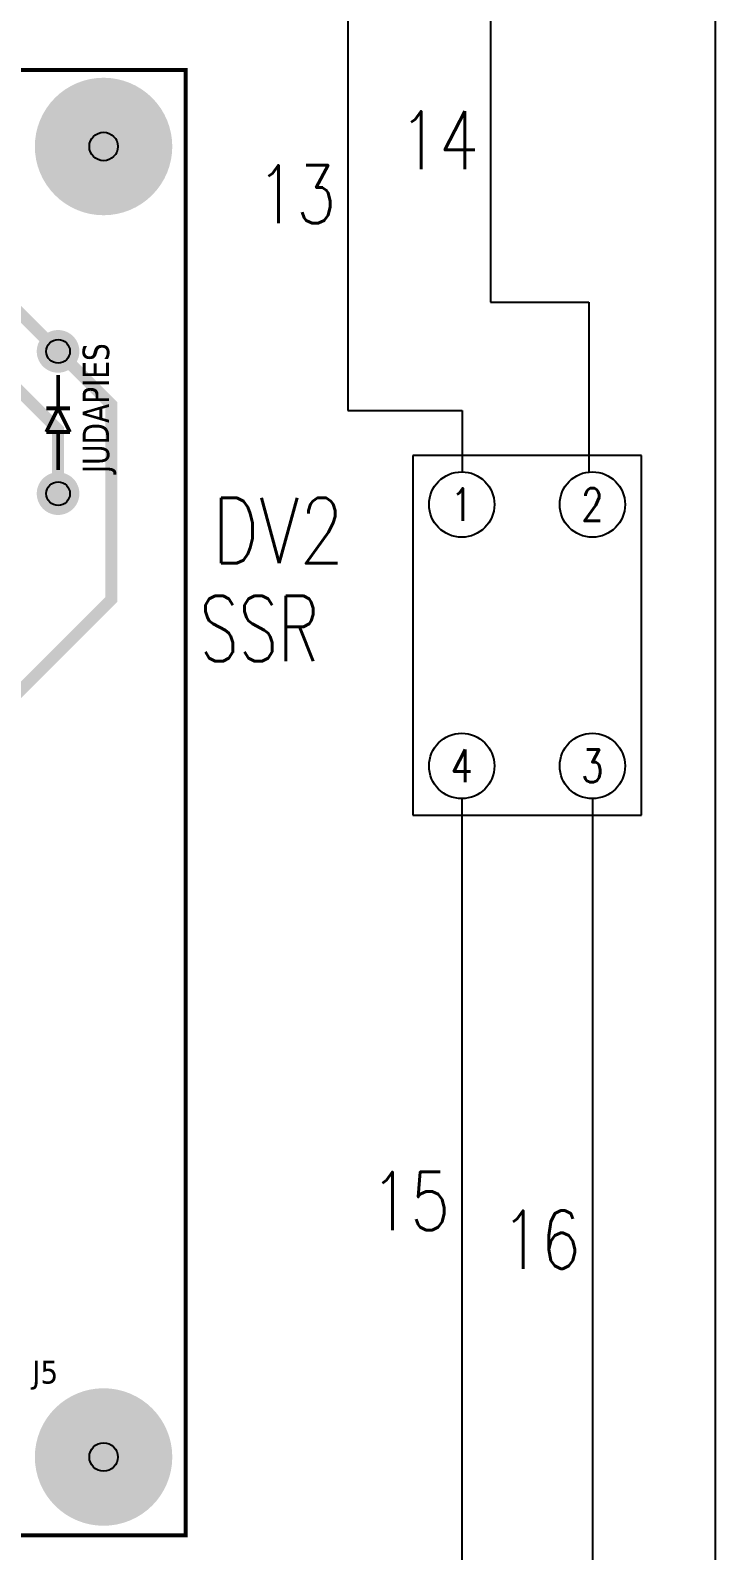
# Model space of a CAD drawing. Header units: millimetres. Extents: x 123.5 to 144.3, y 105.4 to 121.6.
# Drawn here: x 141.31 to 144.26, y 108.75 to 115.29 of the extents above; entities that cross this region are included whole.
import ezdxf
from ezdxf.enums import TextEntityAlignment as Align

# ---------------------------------------------------------------- set-up
doc = ezdxf.new("R2010")
doc.units = ezdxf.units.MM
doc.linetypes.add('CENTERX2', pattern=[20.32, 12.7, -2.54, 2.54, -2.54])
for name, color, linetype in [('DESC', 250, 'Continuous'), ('SYMS', 7, 'Continuous'), ('TAGS', 250, 'Continuous'), ('TERMS', 250, 'Continuous'), ('WIRES', 7, 'Continuous')]:
    doc.layers.add(name, color=color, linetype=linetype)
doc.layers.add('WIRENO', color=7, linetype='Continuous', true_color=0x000000)
doc.styles.get("Standard").update_dxf_attribs({"font": 'tahoma.ttf'})
doc.styles.add('WD', font='romans.shx')

# ---------------------------------------------------------------- blocks, each defined once
blk = doc.blocks.new('EPAD')
at = {"const_width": 0.5}
blk.add_lwpolyline([(-0.25, 0, 1), (0.25, 0, 1)], format="xyb", close=True, dxfattribs=at)
blk = doc.blocks.new('Tarjeta mufla')
for points, const_width in [([(146.2096, 112.4206), (150.1229, 112.4206), (150.1229, 115.5111), (146.2096, 115.5111), (146.2096, 112.4206)], 0.008), ([(146.2096, 112.4206), (150.1229, 112.4206), (150.1229, 115.5111), (146.2096, 115.5111), (146.2096, 112.4206)], 0.008), ([(146.2096, 112.4206), (150.1229, 112.4206), (150.1229, 115.5111), (146.2096, 115.5111), (146.2096, 112.4206)], 0.008), ([(149.4025, 115.1647), (149.5406, 115.0266), (149.7446, 115.0266), (149.7447, 115.0266), (149.8537, 114.9176)], 0.025), ([(148.6544, 113.3418), (148.6544, 113.51), (148.7889, 113.6445), (149.216, 113.6445), (149.966, 114.3945), (149.966, 114.8053), (149.8537, 114.9176)], 0.025), ([(149.8537, 114.7976), (149.8537, 114.8676)], 0.008), ([(149.8537, 114.7976), (149.8537, 114.8676)], 0.008), ([(149.8537, 114.7976), (149.8537, 114.8676)], 0.008), ([(149.8537, 114.6176), (149.8537, 114.7528), (149.7509, 114.8556), (149.6906, 114.8556), (149.6899, 114.8549)], 0.025), ([(149.8287, 114.7476), (149.8537, 114.7976)], 0.008), ([(149.8287, 114.7976), (149.8787, 114.7976)], 0.008), ([(149.8287, 114.7476), (149.8537, 114.7976)], 0.008), ([(149.8287, 114.7976), (149.8787, 114.7976)], 0.008), ([(149.8287, 114.7476), (149.8537, 114.7976)], 0.008), ([(149.8287, 114.7976), (149.8787, 114.7976)], 0.008), ([(149.8787, 114.7476), (149.8537, 114.7976)], 0.008), ([(149.8787, 114.7476), (149.8537, 114.7976)], 0.008), ([(149.8787, 114.7476), (149.8537, 114.7976)], 0.008), ([(149.8287, 114.7476), (149.8787, 114.7476)], 0.008), ([(149.8287, 114.7476), (149.8787, 114.7476)], 0.008), ([(149.8287, 114.7476), (149.8787, 114.7476)], 0.008), ([(149.8537, 114.6676), (149.8537, 114.7476)], 0.008), ([(149.8537, 114.6676), (149.8537, 114.7476)], 0.008), ([(149.8537, 114.6676), (149.8537, 114.7476)], 0.008)]:
    blk.add_lwpolyline(points, dxfattribs=dict(const_width=const_width))
for centre, radius in [((149.9497, 115.3497), 0.03), ((149.8537, 114.9176), 0.025), ((149.8537, 114.6176), 0.025), ((149.9497, 112.5859), 0.03)]:
    blk.add_circle(centre, radius)
for p, xscale, yscale in [((149.9497, 115.3497), 0.29, 0.29), ((149.9497, 115.3497), 0.25, 0.25), ((149.8537, 114.9176), 0.09, 0.09), ((149.8537, 114.9176), 0.07, 0.07), ((149.8537, 114.6176), 0.09, 0.09), ((149.8537, 114.6176), 0.07, 0.07), ((149.9497, 112.5859), 0.29, 0.29), ((149.9497, 112.5859), 0.25, 0.25)]:
    blk.add_blockref('EPAD', p, dxfattribs=dict(xscale=xscale, yscale=yscale))
at = {"width": 0.892857}
blk.add_text('JUDAPIES', height=0.056, rotation=90, dxfattribs=at).set_placement((149.9615, 114.6607))
blk.add_text('JUDAPIES', height=0.056, rotation=90, dxfattribs=at).set_placement((149.9615, 114.6607))
blk.add_text('JUDAPIES', height=0.056, rotation=90, dxfattribs=at).set_placement((149.9615, 114.6607))
at = {"width": 1.041667}
blk.add_text('J5', height=0.048, dxfattribs=at).set_placement((149.7989, 112.7408))
blk.add_text('J5', height=0.048, dxfattribs=at).set_placement((149.7989, 112.7408))
blk.add_text('J5', height=0.048, dxfattribs=at).set_placement((149.7989, 112.7408))
blk = doc.blocks.new('VDV1TF')
for p, q in [((-0.0938, 0.3438), (-0.0938, -0.3438)), ((0.3438, 0.3438), (-0.0938, 0.3438)), ((0.3438, -0.3438), (0.3438, 0.3438)), ((-0.0938, -0.3438), (0.3438, -0.3438))]:
    blk.add_line(p, q)
for centre in [(0, 0.25), (0.25, 0.25), (0, -0.25), (0.25, -0.25)]:
    blk.add_circle(centre, 0.0625)
at = {"style": 'WD', "width": 0.7}
for tag, p in [('INST', (0.1305, 0.5446)), ('LOC', (0.1305, 0.375)), ('RATING2', (0.125, -0.1562))]:
    blk.add_attdef(tag, text='', height=0.125, dxfattribs=at).set_placement(p, align=Align.CENTER)
at = {"style": 'WD', "flags": 1}
for tag, p in [('X2TERM02', (0, 0.3125)), ('X2TERM04', (0.25, 0.3125)), ('X4TERM02', (-0.0625, 0.25)), ('X1TERM04', (0.3125, 0.25)), ('X4TERM01', (-0.0625, -0.25)), ('X1TERM03', (0.3125, -0.25)), ('X8TERM01', (0, -0.3125)), ('X8TERM03', (0.25, -0.3125))]:
    blk.add_attdef(tag, p, '', height=0.0125, dxfattribs=at)
at = {"linetype": 'Continuous', "style": 'WD', "width": 0.8, "flags": 8}
for tag, p in [('TERM02', (0, 0.25)), ('TERM04', (0.25, 0.25)), ('TERM01', (0, -0.25)), ('TERM03', (0.25, -0.25))]:
    blk.add_attdef(tag, text='', height=0.0625, dxfattribs=at).set_placement(p, align=Align.MIDDLE)
at = {"style": 'WD'}
for tag, p, width in [('TAG1', (0.4219, 0.0774), 0.8), ('DESC1', (0.4219, -0.0789), 0.7), ('DESC2', (0.4219, -0.2351), 0.7), ('XREF', (0.4219, -0.3914), 0.7)]:
    blk.add_attdef(tag, p, '', height=0.125, dxfattribs=dict(at, width=width))
at = {"style": 'WD', "width": 0.7}
blk.add_attdef('RATING1', text='', height=0.125, dxfattribs=at).set_placement((0.125, 0.0625), align=Align.MIDDLE)
at = {"style": 'WD', "flags": 9}
blk.add_attdef('FAMILY', text='', height=0.01, dxfattribs=at).set_placement((0.1197, -0.0802), align=Align.CENTER)
at = {"linetype": 'Continuous', "style": 'WD', "flags": 1}
for tag, p in [('CAT', (0.125, -0.0907)), ('MFG', (0.125, -0.1096))]:
    blk.add_attdef(tag, text='', height=0.01, dxfattribs=at).set_placement(p, align=Align.MIDDLE)
at = {"linetype": 'Continuous', "style": 'WD', "flags": 9}
blk.add_attdef('ASSYCODE', text='', height=0.01, dxfattribs=at).set_placement((0.125, -0.1406), align=Align.CENTER)
blk = doc.blocks.new('WD_WNV')
at = {"style": 'WD', "flags": 1}
for tag, p in [('W01USER', (-0.0625, 0.0938)), ('W02USER', (-0.0625, 0.0859)), ('W03USER', (-0.0625, 0.0781)), ('W04USER', (-0.0625, 0.0703)), ('W05USER', (-0.0625, 0.0625)), ('W06USER', (-0.0625, 0.0547)), ('W07USER', (-0.0625, 0.0469)), ('W08USER', (-0.0625, 0.0391)), ('W09USER', (-0.0625, 0.0312)), ('W10USER', (-0.0625, 0.0234))]:
    blk.add_attdef(tag, text='', height=0.005, dxfattribs=at).set_placement(p, align=Align.CENTER)
at = {"linetype": 'Continuous', "style": 'WD', "width": 0.8}
blk.add_attdef('WIRENO', text='', height=0.125, dxfattribs=at).set_placement((-0.05, 0), align=Align.MIDDLE_RIGHT)

msp = doc.modelspace()

# ---------------------------------------------------------------- linework, layer by layer
at = {"color": 7, "linetype": 'Continuous'}
msp.add_line((144.2555, 105.4055), (144.2555, 121.5905), dxfattribs=at)
at = {"color": 7, "linetype": 'CENTERX2', "lineweight": 0}
msp.add_line((144.2555, 108.8229), (144.2555, 105.4055), dxfattribs=at)
at = {"layer": 'WIRES'}
for p, q in [((142.6716, 115.5182), (142.6716, 113.6579)), ((143.2859, 115.5171), (143.2859, 114.1242)), ((143.2859, 114.1242), (143.7093, 114.1242)), ((143.7093, 114.1242), (143.7093, 113.3935)), ((142.6716, 113.6579), (143.1646, 113.6579)), ((143.1646, 113.6579), (143.1646, 113.3935)), ((143.1623, 111.9872), (143.1623, 108.524)), ((143.7248, 111.9872), (143.7248, 108.1916))]:
    msp.add_line(p, q, dxfattribs=at)

# ---------------------------------------------------------------- block references
at = {"layer": 'DESC', "xscale": 2.040532564321067, "yscale": 2.040532564321067, "zscale": 2.040532564321067}
msp.add_blockref('Tarjeta mufla', (-164.3569, -120.5811), dxfattribs=at)
at = {"layer": 'SYMS'}
ref = msp.add_blockref('VDV1TF', (143.1623, 112.6904), dxfattribs=dict(at, xscale=2.25, yscale=2.25, zscale=2.25))
ref.add_attrib('DESC1', 'SSR', (142.0335, 112.5786), dxfattribs={"layer": 'DESC', "height": 0.28125, "style": 'WD', "width": 0.7})
ref.add_attrib('TAG1', 'DV2', (142.0876, 113), dxfattribs={"layer": 'TAGS', "height": 0.28125, "style": 'WD', "width": 0.8})
ref.add_attrib('TERM03', '3', dxfattribs={"layer": 'TERMS', "linetype": 'Continuous', "height": 0.1406, "style": 'WD', "width": 0.8, "flags": 8}).set_placement((143.7248, 112.1279), align=Align.MIDDLE)
ref.add_attrib('TERM04', '2', dxfattribs={"layer": 'TERMS', "linetype": 'Continuous', "height": 0.1406, "style": 'WD', "width": 0.8, "flags": 8}).set_placement((143.7248, 113.2529), align=Align.MIDDLE)
ref.add_attrib('TERM02', '1', dxfattribs={"layer": 'TERMS', "linetype": 'Continuous', "height": 0.1406, "style": 'WD', "width": 0.8, "flags": 8}).set_placement((143.1623, 113.2529), align=Align.MIDDLE)
ref.add_attrib('TERM01', '4', dxfattribs={"layer": 'TERMS', "linetype": 'Continuous', "height": 0.1406, "style": 'WD', "width": 0.8, "flags": 8}).set_placement((143.1623, 112.1279), align=Align.MIDDLE)
at = {"layer": 'WIRENO'}
ref = msp.add_blockref('WD_WNV', (143.2859, 114.8207), dxfattribs=at)
ref.add_attrib('WIRENO', '14', dxfattribs={"linetype": 'Continuous', "height": 0.25, "style": 'WD', "width": 0.8}).set_placement((143.2359, 114.8207), align=Align.MIDDLE_RIGHT)
ref = msp.add_blockref('WD_WNV', (142.6716, 114.5881), dxfattribs=at)
ref.add_attrib('WIRENO', '13', dxfattribs={"linetype": 'Continuous', "height": 0.25, "style": 'WD', "width": 0.8}).set_placement((142.6216, 114.5881), align=Align.MIDDLE_RIGHT)
ref = msp.add_blockref('WD_WNV', (143.1623, 110.2556), dxfattribs=at)
ref.add_attrib('WIRENO', '15', dxfattribs={"linetype": 'Continuous', "height": 0.25, "style": 'WD', "width": 0.8}).set_placement((143.1123, 110.2556), align=Align.MIDDLE_RIGHT)
ref = msp.add_blockref('WD_WNV', (143.7248, 110.0894), dxfattribs=at)
ref.add_attrib('WIRENO', '16', dxfattribs={"linetype": 'Continuous', "height": 0.25, "style": 'WD', "width": 0.8}).set_placement((143.6748, 110.0894), align=Align.MIDDLE_RIGHT)

doc.saveas('drawing.dxf')
